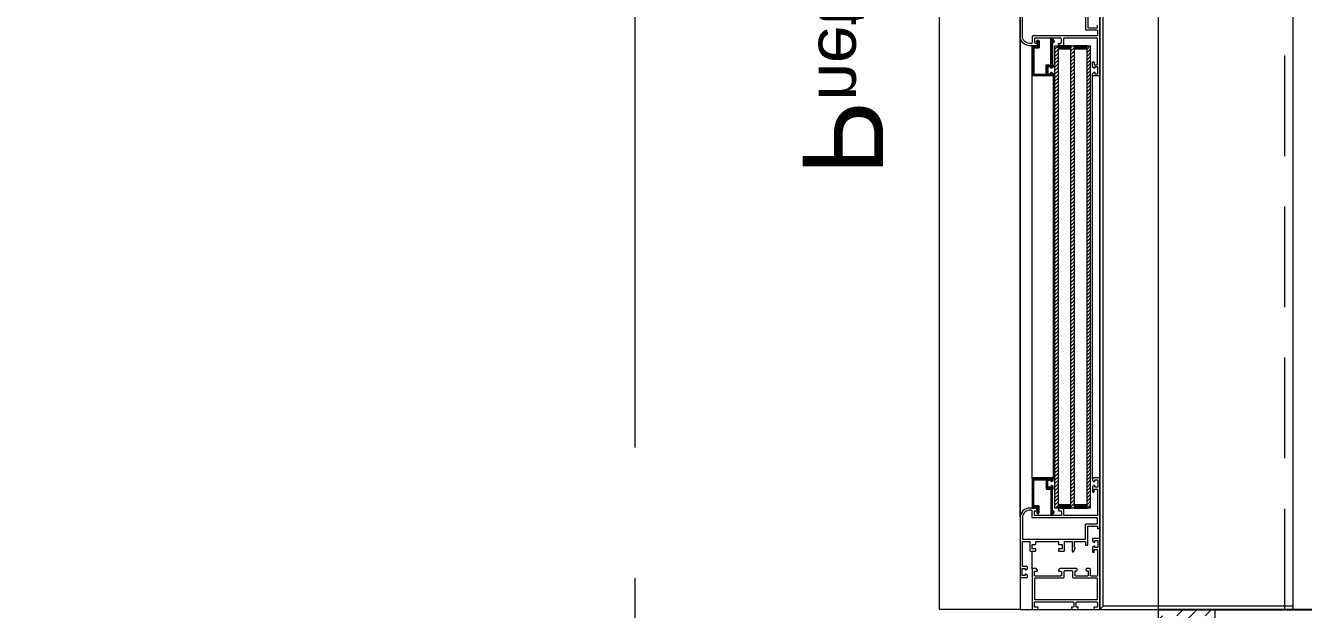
# Model space of a CAD drawing. Header units: centimetres. Extents: x 105417 to 110818, y -55119 to -48326.
# Drawn here: x 109503.6 to 109662.4, y -53342.5 to -53270 of the extents above; entities that cross this region are included whole.
import ezdxf

# ---------------------------------------------------------------- set-up
doc = ezdxf.new("R2010")
doc.units = ezdxf.units.CM
doc.header["$LTSCALE"] = 50
doc.header["$MEASUREMENT"] = 0
doc.linetypes.add('AXES', pattern=[2, 1.25, -0.25, 0.25, -0.25])
doc.linetypes.add('CACHE', pattern=[0.375, 0.25, -0.125])
doc.layers.get('0').update_dxf_attribs({"color": 8})
for name, color, linetype in [('AXES', 10, 'AXES'), ('BORD', 5, 'Continuous'), ('COTE 50ème', 1, 'Continuous')]:
    doc.layers.add(name, color=color, linetype=linetype)
for name, color, linetype, lineweight in [('CONSOLE ISOL.', 214, 'Continuous', 15), ('ISOLATION', 252, 'Continuous', 0), ('MACONNERIE COUPE', 7, 'Continuous', 30), ('WINDOWS', 21, 'Continuous', 5)]:
    doc.layers.add(name, color=color, linetype=linetype, lineweight=lineweight)
doc.styles.add('GENERATED_STYLE_1', font='arial.ttf')
doc.styles.add('RS_TXT_50', font='arial.ttf', dxfattribs={"height": 12.5})
doc.dimstyles.new('RS_50CM_LINEAIRE', dxfattribs={"dimscale": 5, "dimtxt": 12.5, "dimasz": 1.5, "dimexe": 1, "dimexo": 2.5, "dimgap": 1, "dimtad": 1, "dimdec": 1, "dimrnd": 0.5, "dimdsep": 46, "dimtxsty": 'RS_TXT_50', "dimblk1": 'ARCHTICK', "dimblk2": 'ARCHTICK', "dimsah": 1, "dimcen": 2.5, "dimdle": 1, "dimclrt": 4, "dimadec": 0, "dimazin": 2, "dimtfac": 1, "dimtdec": 1, "dimtix": 1, "dimtmove": 2, "dimatfit": 3, "dimfxl": 1, "dimtolj": 1, "dimtzin": 0, "dimarcsym": 0})

# ---------------------------------------------------------------- blocks, each defined once
blk = doc.blocks.new('A$Ceb270309')
at = {"layer": 'AXES', "lineweight": 5, "ltscale": 1.3}
blk.add_line((2040, -4150), (2040, -1058.41), dxfattribs=at)
blk = doc.blocks.new('DRITARE POS 3')
at = {"layer": 'WINDOWS'}
h = blk.add_hatch(dxfattribs=at)
h.set_pattern_fill('ANSI31', color=140, scale=2.5, angle=450)
h.set_pattern_definition([(135, (-46708.9128, -43842.58123), (-0.2209708691, -0.2209708691), [])])
h.paths.add_polyline_path([(-8.71, -90.15), (-8.71, -147.54), (-8.31, -147.54), (-8.31, -90.15)])
h.paths.add_polyline_path([(-6.71, -90.15), (-6.71, -147.54), (-6.31, -147.54), (-6.31, -90.15)])
h.paths.add_polyline_path([(-4.71, -90.15), (-4.71, -147.53), (-4.31, -147.53), (-4.31, -90.15)])
at = {"layer": 'WINDOWS', "transparency": 33554559}
h = blk.add_hatch(dxfattribs=at)
h.set_pattern_fill('ANSI31', color=140, angle=450)
h.set_pattern_definition([(135, (-46708.90849, -43859.58123), (-0.08838834765, -0.08838834765), [])])
h.paths.add_polyline_path([(-6.71, -147.54), (-8.31, -147.54), (-8.31, -147.14), (-6.71, -147.14)])
h.paths.add_polyline_path([(-4.71, -147.54), (-6.31, -147.54), (-6.31, -147.14), (-4.71, -147.14)])
h.paths.add_polyline_path([(-6.71, -90.55), (-8.31, -90.55), (-8.31, -90.15), (-6.71, -90.15)])
h.paths.add_polyline_path([(-4.71, -90.55), (-6.31, -90.55), (-6.31, -90.15), (-4.71, -90.15)])
h = blk.add_hatch(dxfattribs=at)
h.set_pattern_fill('ANSI31', color=256, angle=450)
h.set_pattern_definition([(135, (-46708.70849, -43842.58123), (-0.08838834765, -0.08838834765), [])])
h.paths.add_polyline_path([(-1.49, -90.21), (-1.49, -90.16), (-1.74, -90.16), (-1.74, -90.21), (-2.09, -90.21, -0.414214), (-2.15, -90.16), (-2.15, -89.79, -0.247394), (-2.12, -89.74, 1.657435), (-2.37, -89.61), (-2.37, -90.35, 0.414214), (-2.28, -90.44), (-1.81, -90.44, -0.414214), (-1.72, -90.53), (-1.72, -93.57, -0.414214), (-1.81, -93.67), (-3.16, -93.67, -0.414214), (-3.22, -93.61), (-3.22, -92.6, 0.414214), (-3.31, -92.51), (-3.76, -92.51, -0.414214), (-3.81, -92.45), (-3.81, -89.32, 0.737396), (-3.98, -89.27), (-4.23, -89.62, 0.603122), (-4.15, -89.77), (-4.07, -89.77, -0.414214), (-4.02, -89.82), (-4.02, -92.51), (-4.06, -92.51, 0.414214), (-4.11, -92.57), (-4.11, -92.77, 0.250765), (-4.09, -92.82), (-3.92, -92.95, 0.599022), (-3.83, -92.9), (-3.83, -92.83, -0.414214), (-3.78, -92.77), (-3.51, -92.77, -0.414214), (-3.46, -92.83), (-3.46, -93.57, -0.414214), (-3.51, -93.63), (-3.78, -93.63, -0.414214), (-3.83, -93.57), (-3.83, -93.5, 0.599022), (-3.92, -93.45), (-4.09, -93.58, 0.250765), (-4.11, -93.63), (-4.11, -93.84, 0.414214), (-4.06, -93.89), (-1.55, -93.89, 0.414214), (-1.49, -93.84)])
h = blk.add_hatch(dxfattribs=at)
h.set_pattern_fill('ANSI31', color=256, angle=450)
h.set_pattern_definition([(135, (-46708.71279, -43842.58135), (-0.08838834765, -0.08838834765), [])])
h.paths.add_polyline_path([(-1.72, -147.16, -0.414214), (-1.81, -147.25), (-2.28, -147.25, 0.414214), (-2.37, -147.34), (-2.37, -148.08, 1.835735), (-2.15, -147.94), (-2.15, -147.47), (-1.74, -147.47), (-1.5, -147.53), (-1.5, -143.85, 0.414214), (-1.55, -143.8), (-4.06, -143.8, 0.414214), (-4.12, -143.85), (-4.12, -144.06, 0.250765), (-4.09, -144.1), (-3.92, -144.24, 0.599022), (-3.84, -144.19), (-3.84, -144.06), (-3.46, -144.06), (-3.46, -144.92), (-3.84, -144.92), (-3.84, -144.79, 0.649779), (-3.93, -144.74), (-4.1, -144.88, 0.212283), (-4.12, -144.92), (-4.12, -145.12, 0.414214), (-4.06, -145.18), (-4.02, -145.18), (-4.02, -147.92), (-4.15, -147.92, 0.603122), (-4.23, -148.07), (-3.99, -148.42, 0.737396), (-3.82, -148.37), (-3.82, -145.18), (-3.31, -145.18, 0.414214), (-3.22, -145.08), (-3.22, -144.02), (-1.81, -144.02, -0.414214), (-1.72, -144.11)])
at = {"layer": 'WINDOWS', "color": 165, "linetype": 'CACHE'}
blk.add_line((-32.9, -160.11), (-32.9, 0), dxfattribs=at)
at = {"layer": 'WINDOWS'}
for p, q in [((-0.01, -148.63), (0, -88.98)), ((-9.89, -143.83), (-9.89, -93.83)), ((-9, -143.85), (-9, -93.83)), ((-4.11, -93.84), (-4.12, -143.85)), ((-1.5, -143.85), (-1.49, -93.84)), ((-9.9, -151.38), (-9.9, -150)), ((-1.5, -155.12), (-1.5, -152.86))]:
    blk.add_line(p, q, dxfattribs=at)
at = {"layer": 'WINDOWS', "color": 165}
for points in [[(-9.9, 0), (-9.9, -160.11), (-33.9, -160.11), (-33.9, 0)], [(-10.3, -159.71), (-10.3, -0.4), (-9.9, 0), (-9.9, -160.11)], [(0, 0), (0, -160.11), (10, -160.11), (10, 0)], [(-9.9, -160.11), (-33.9, -160.11), (-33.9, -159.71), (-10.3, -159.71)]]:
    blk.add_lwpolyline(points, close=True, dxfattribs=at)
at = {"layer": 'WINDOWS'}
for points in [[(-9.9, -160.11), (-9.9, 0), (0, 0), (0, -160.11)], [(-1.78, -158.84), (-1.83, -158.9), (-9.56, -158.9), (-9.62, -158.84), (-9.62, -156.3), (-9.56, -156.25), (-6.63, -156.25), (-6.54, -156.15), (-6.54, -155.41), (-6.44, -155.31), (-5.51, -155.31), (-5.42, -155.41), (-5.42, -156.15), (-5.32, -156.25), (-1.83, -156.25), (-1.78, -156.3)]]:
    blk.add_lwpolyline(points, close=True, dxfattribs=at)
for points in [[(-8.4, -85.6), (-8.4, -87.82, -0.414214), (-8.49, -87.91), (-9.56, -87.91, -0.414214), (-9.61, -87.86), (-9.61, -87.65, 0.414214), (-9.67, -87.6)], [(-9.84, -87.6, 0.414214), (-9.89, -87.65), (-9.89, -93.83, 0.414214), (-9.84, -93.89), (-9.05, -93.89, 0.414214), (-9, -93.83), (-9, -93.63, 0.250765), (-9.02, -93.58), (-9.19, -93.45, 0.599022), (-9.28, -93.5), (-9.28, -93.59, -0.414214), (-9.33, -93.64), (-9.59, -93.64, -0.414214), (-9.65, -93.59), (-9.65, -92.8, -0.414214), (-9.59, -92.75), (-9.33, -92.75, -0.414214), (-9.28, -92.8), (-9.28, -92.9, 0.599022), (-9.19, -92.94), (-9.02, -92.81, 0.250765), (-9, -92.77), (-9, -92.19, 0.414214), (-9.05, -92.13), (-9.15, -92.13, 0.414214), (-9.2, -92.19), (-9.2, -92.45, -0.414214), (-9.26, -92.51), (-9.56, -92.51, -0.414214), (-9.61, -92.45), (-9.61, -89.28, -0.414214), (-9.56, -89.22), (-5.47, -89.22, -0.414214), (-5.41, -89.28), (-5.41, -90.1, 0.414214), (-5.36, -90.15), (-4.97, -90.15, 0.198912), (-4.93, -90.14), (-4.78, -89.98, 0.198912), (-4.76, -89.94), (-4.76, -89.87, 0.414214), (-4.82, -89.82), (-5.04, -89.82, -0.414214), (-5.13, -89.72), (-5.13, -89.31, -0.414214), (-5.04, -89.22), (-1.87, -89.22, -0.414214), (-1.77, -89.31), (-1.77, -89.72, -0.414214), (-1.87, -89.82), (-2.09, -89.82, 0.414214), (-2.15, -89.87), (-2.15, -89.94, 0.198912), (-2.13, -89.98), (-1.98, -90.14, 0.198912), (-1.94, -90.15), (-1.21, -90.15, 0.414214), (0, -88.94), (0, -81.59, 0.414214)]]:
    blk.add_lwpolyline(points, format="xyb", dxfattribs=at)
for points in [[(-1.49, -89.78, 0.414214), (-1.4, -89.87), (-1.18, -89.87), (-1.18, -89.87, 0.414214), (-0.28, -88.94), (-0.28, -86.35, 0.414214), (-0.34, -86.29), (-8.06, -86.29, 0.414214), (-8.12, -86.35), (-8.12, -88.1, -0.414214), (-8.21, -88.19), (-9.52, -88.19, 0.414214), (-9.61, -88.29), (-9.61, -88.85, 0.414214), (-9.52, -88.94), (-1.59, -88.94, -0.414214), (-1.49, -89.03)], [(-1.74, -90.21), (-2.09, -90.21, -0.414214), (-2.15, -90.16), (-2.15, -89.79, -0.247394), (-2.12, -89.74, 1.657435), (-2.37, -89.61), (-2.37, -90.35, 0.414214), (-2.28, -90.44), (-1.81, -90.44, -0.414214), (-1.72, -90.53), (-1.72, -93.57, -0.414214), (-1.81, -93.67), (-3.16, -93.67, -0.414214), (-3.22, -93.61), (-3.22, -92.6, 0.414214), (-3.31, -92.51), (-3.76, -92.51, -0.414214), (-3.81, -92.45), (-3.81, -89.32, 0.737396), (-3.98, -89.27), (-4.23, -89.62, 0.603122), (-4.15, -89.77), (-4.07, -89.77, -0.414214), (-4.02, -89.82), (-4.02, -92.51), (-4.06, -92.51, 0.414214), (-4.11, -92.57), (-4.11, -92.77, 0.250765), (-4.09, -92.82), (-3.92, -92.95, 0.599022), (-3.83, -92.9), (-3.83, -92.83, -0.414214), (-3.78, -92.77), (-3.51, -92.77, -0.414214), (-3.46, -92.83), (-3.46, -93.57, -0.414214), (-3.51, -93.63), (-3.78, -93.63, -0.414214), (-3.83, -93.57), (-3.83, -93.5, 0.599022), (-3.92, -93.45), (-4.09, -93.58, 0.250765), (-4.11, -93.63), (-4.11, -93.84, 0.414214), (-4.06, -93.89), (-1.55, -93.89, 0.414214), (-1.49, -93.84), (-1.49, -90.21), (-1.49, -90.16), (-1.74, -90.16)], [(0, -156.1, -0.414214), (-0.06, -156.15), (-0.84, -156.15, -0.414214), (-0.9, -156.1), (-0.9, -155.89, -0.250765), (-0.88, -155.85), (-0.71, -155.72, -0.599022), (-0.62, -155.76), (-0.62, -155.86, 0.414214), (-0.56, -155.91), (-0.3, -155.91, 0.414214), (-0.25, -155.86), (-0.25, -155.07, 0.414214), (-0.3, -155.02), (-0.56, -155.02, 0.414214), (-0.62, -155.07), (-0.62, -155.16, -0.599022), (-0.71, -155.21), (-0.88, -155.08, -0.250765), (-0.9, -155.03), (-0.9, -154.83, -0.414214), (-0.84, -154.77), (-0.34, -154.77, 0.414214), (-0.28, -154.72), (-0.28, -151.77, 0.414214), (-0.38, -151.67), (-1.12, -151.67, 0.414214), (-1.22, -151.77), (-1.22, -152.79, -0.414214), (-1.31, -152.89), (-1.87, -152.89, -0.414214), (-1.96, -152.79), (-1.96, -152.66, -0.414214), (-1.91, -152.61), (-1.55, -152.61, 0.414214), (-1.5, -152.55), (-1.5, -152.1, 0.414214), (-1.55, -152.05), (-1.91, -152.05, -0.414214), (-1.96, -151.99), (-1.96, -151.73, 0.414214), (-2.02, -151.67), (-4.71, -151.67, 0.414214), (-4.76, -151.73), (-4.76, -151.99, -0.414214), (-4.82, -152.05), (-5.17, -152.05, 0.414214), (-5.23, -152.1), (-5.23, -152.55, 0.414214), (-5.17, -152.61), (-4.82, -152.61, -0.414214), (-4.76, -152.66), (-4.76, -152.79, -0.414214), (-4.86, -152.89), (-5.42, -152.89, -0.414214), (-5.51, -152.79), (-5.51, -151.77, 0.414214), (-5.6, -151.67), (-6.39, -151.67, 0.414214), (-6.48, -151.77), (-6.48, -152.89, -0.809546), (-6.66, -152.93), (-6.85, -152.5, -0.543142), (-6.8, -152.42, 0.414214), (-6.74, -152.36), (-6.74, -151.77, 0.414214), (-6.84, -151.67), (-8.07, -151.67, 0.414214), (-8.12, -151.73), (-8.12, -152.08, -0.414214), (-8.18, -152.14), (-8.35, -152.14, -0.414214), (-8.4, -152.08), (-8.4, -149.86, 0.414214), (-8.5, -149.77), (-9.56, -149.77, 0.414214), (-9.62, -149.83), (-9.62, -150.03, -0.414214), (-9.67, -150.09), (-9.84, -150.09, -0.414214), (-9.9, -150.03), (-9.9, -143.85, -0.414214), (-9.84, -143.8), (-9.06, -143.8, -0.414214), (-9, -143.85), (-9, -144.06, -0.250765), (-9.03, -144.1), (-9.19, -144.24, -0.599022), (-9.28, -144.19), (-9.28, -144.1, 0.414214), (-9.34, -144.04), (-9.6, -144.04, 0.414214), (-9.65, -144.1), (-9.65, -144.88, 0.414214), (-9.6, -144.94), (-9.34, -144.94, 0.414214), (-9.28, -144.88), (-9.28, -144.79, -0.599022), (-9.19, -144.74), (-9.03, -144.87, -0.250765), (-9, -144.92), (-9, -145.5, -0.414214), (-9.06, -145.55), (-9.15, -145.55, -0.414214), (-9.21, -145.5), (-9.21, -145.23, 0.414214), (-9.26, -145.18), (-9.56, -145.18, 0.414214), (-9.62, -145.23), (-9.62, -148.41, 0.414214), (-9.56, -148.46), (-5.47, -148.46, 0.414214), (-5.42, -148.41), (-5.42, -147.59, -0.414214), (-5.36, -147.53), (-4.97, -147.53, -0.198912), (-4.93, -147.55), (-4.78, -147.7, -0.198912), (-4.76, -147.74), (-4.76, -147.81, -0.414214), (-4.82, -147.87), (-5.04, -147.87, 0.414214), (-5.14, -147.96), (-5.14, -148.37, 0.414214), (-5.04, -148.46), (-1.87, -148.46, 0.414214), (-1.78, -148.37), (-1.78, -147.96, 0.414214), (-1.87, -147.87), (-2.09, -147.87, -0.414214), (-2.15, -147.81), (-2.15, -147.74, -0.198912), (-2.13, -147.7), (-1.98, -147.55, -0.198912), (-1.94, -147.53), (-1.22, -147.53, -0.414214), (0, -148.74)], [(-1.74, -147.47), (-2.09, -147.47, 0.414214), (-2.15, -147.53), (-2.15, -147.9, 0.247394), (-2.13, -147.95, -1.657435), (-2.37, -148.08), (-2.37, -147.34, -0.414214), (-2.28, -147.25), (-1.81, -147.25, 0.414214), (-1.72, -147.16), (-1.72, -144.11, 0.414214), (-1.81, -144.02), (-3.16, -144.02, 0.414214), (-3.22, -144.08), (-3.22, -145.08, -0.414214), (-3.31, -145.18), (-3.76, -145.18, 0.414214), (-3.82, -145.23), (-3.82, -148.37, -0.737396), (-3.99, -148.42), (-4.23, -148.07, -0.603122), (-4.15, -147.92), (-4.08, -147.92, 0.414214), (-4.02, -147.87), (-4.02, -145.18), (-4.06, -145.18, -0.414214), (-4.12, -145.12), (-4.12, -144.92, -0.250765), (-4.09, -144.87), (-3.92, -144.74, -0.599022), (-3.84, -144.79), (-3.84, -144.86, 0.414214), (-3.78, -144.92), (-3.52, -144.92, 0.414214), (-3.46, -144.86), (-3.46, -144.11, 0.414214), (-3.52, -144.06), (-3.78, -144.06, 0.414214), (-3.84, -144.11), (-3.84, -144.19, -0.599022), (-3.92, -144.24), (-4.09, -144.1, -0.250765), (-4.12, -144.06), (-4.12, -143.85, -0.414214), (-4.06, -143.8), (-1.55, -143.8, -0.414214), (-1.5, -143.85), (-1.5, -147.47), (-1.5, -147.53), (-1.74, -147.53)], [(-1.5, -147.9, -0.414214), (-1.4, -147.81), (-1.18, -147.81), (-1.18, -147.81, -0.414214), (-0.28, -148.74), (-0.28, -151.34, -0.414214), (-0.34, -151.39), (-8.07, -151.39, -0.414214), (-8.12, -151.34), (-8.12, -149.58, 0.414214), (-8.22, -149.49), (-9.52, -149.49, -0.414214), (-9.62, -149.4), (-9.62, -148.84, -0.414214), (-9.52, -148.74), (-1.59, -148.74, 0.414214), (-1.5, -148.65)], [(-7.08, -155.11), (-7.02, -155.05, -0.198912), (-6.98, -155.03), (-4.97, -155.03, -0.198912), (-4.93, -155.05), (-4.78, -155.2, -0.198912), (-4.76, -155.24), (-4.76, -155.31, -0.414214), (-4.82, -155.37), (-5.01, -155.37, 0.340481), (-5.14, -155.46), (-5.14, -155.87, 0.414214), (-5.04, -155.97), (-1.87, -155.97, 0.414214), (-1.78, -155.87), (-1.78, -155.46, 0.414214), (-1.87, -155.37), (-2.09, -155.37, -0.414214), (-2.15, -155.31), (-2.15, -155.24, -0.198912), (-2.13, -155.2), (-1.98, -155.05, -0.198912), (-1.94, -155.03), (-1.55, -155.03, -0.414214), (-1.5, -155.09), (-1.5, -160.06, -0.414214), (-1.55, -160.11), (-2.13, -160.11, -0.322823), (-2.19, -160.07), (-2.24, -159.91, -0.511918), (-2.19, -159.83), (-1.87, -159.83, 0.414214), (-1.78, -159.74), (-1.78, -159.27, 0.414214), (-1.87, -159.18), (-6.57, -159.18, 0.414214), (-6.67, -159.27), (-6.67, -159.74, 0.414214), (-6.57, -159.83), (-6.44, -159.83, -0.511918), (-6.39, -159.91), (-6.45, -160.07, -0.322823), (-6.5, -160.11), (-7.12, -160.11, -0.322823), (-7.17, -160.07), (-7.23, -159.91, -0.511918), (-7.17, -159.83), (-7.04, -159.83, 0.414214), (-6.95, -159.74), (-6.95, -159.27, 0.414214), (-7.04, -159.18), (-9.52, -159.18, 0.414214), (-9.62, -159.27), (-9.62, -159.74, 0.414214), (-9.52, -159.83), (-9.21, -159.83, -0.511918), (-9.15, -159.91), (-9.21, -160.07, -0.322823), (-9.26, -160.11), (-9.84, -160.11, -0.414214), (-9.9, -160.06), (-9.9, -151.36, -0.414214), (-9.84, -151.3), (-9.06, -151.3, -0.414214), (-9, -151.36), (-9, -151.6, -0.250765), (-9.03, -151.65), (-9.19, -151.76, -0.599022), (-9.28, -151.71), (-9.28, -151.6, 0.414214), (-9.34, -151.54), (-9.6, -151.54, 0.414214), (-9.65, -151.6), (-9.65, -152.38, 0.414214), (-9.6, -152.44), (-9.34, -152.44, 0.414214), (-9.28, -152.38), (-9.28, -152.31, -0.599022), (-9.19, -152.26), (-9.03, -152.37, -0.250765), (-9, -152.42), (-9, -152.95, -1), (-9.21, -152.95), (-9.21, -152.74, 0.414214), (-9.26, -152.68), (-9.56, -152.68, 0.414214), (-9.62, -152.74), (-9.62, -155.91, 0.414214), (-9.56, -155.97), (-8.83, -155.97, 0.414214), (-8.74, -155.87), (-8.74, -155.22, -0.414214), (-8.55, -155.03), (-8.3, -155.03, -0.198912), (-8.26, -155.05), (-8.2, -155.11, -0.198912), (-8.18, -155.15), (-8.18, -155.26, -0.414214), (-8.24, -155.31), (-8.4, -155.31, 0.414214), (-8.46, -155.37), (-8.46, -155.87, 0.414214), (-8.37, -155.97), (-6.91, -155.97, 0.414214), (-6.82, -155.87), (-6.82, -155.37, 0.414214), (-6.87, -155.31), (-7.04, -155.31, -0.414214), (-7.1, -155.26), (-7.1, -155.15, -0.198912)]]:
    blk.add_lwpolyline(points, format="xyb", close=True, dxfattribs=at)
at = {"layer": 'WINDOWS', "color": 140}
for points in [[(-8.71, -90.15), (-8.71, -147.54), (-8.31, -147.54), (-8.31, -90.15)], [(-6.71, -90.55), (-8.31, -90.55), (-8.31, -90.15), (-6.71, -90.15)], [(-6.71, -90.15), (-6.71, -147.54), (-6.31, -147.54), (-6.31, -90.15)], [(-4.71, -90.55), (-6.31, -90.55), (-6.31, -90.15), (-4.71, -90.15)], [(-4.71, -90.15), (-4.71, -147.53), (-4.31, -147.53), (-4.31, -90.15)], [(-6.71, -147.54), (-8.31, -147.54), (-8.31, -147.14), (-6.71, -147.14)], [(-4.71, -147.54), (-6.31, -147.54), (-6.31, -147.14), (-4.71, -147.14)]]:
    blk.add_lwpolyline(points, close=True, dxfattribs=at)
at = {"layer": 'WINDOWS', "color": 165, "insert": (27.15, -106.27), "char_height": 10, "attachment_point": 7, "rotation": 90, "style": 'GENERATED_STYLE_1'}
blk.add_mtext('\\A1;\\pt0;P{\\H0.6x;neto}= 0', dxfattribs=at)
blk = doc.blocks.new('_ArchTick')
at = {"color": 0, "linetype": 'ByBlock', "const_width": 0.15}
blk.add_lwpolyline([(-0.5, -0.5), (0.5, 0.5)], dxfattribs=at)
blk = doc.blocks.new('*D1137')
at = {"layer": 'COTE 50ème', "color": 0, "lineweight": -2, "ltscale": 0.5, "transparency": 16777216}
for p, q in [((109804.15, -53502.36), (109804.15, -53337.47)), ((109644.35, -53342.47), (109809.15, -53342.47)), ((109652.45, -53497.36), (109809.15, -53497.36))]:
    blk.add_line(p, q, dxfattribs=at)
at = {"layer": 'Defpoints', "color": 0, "ltscale": 0.5, "transparency": 16777216}
for p in [(109631.85, -53342.47), (109804.15, -53342.47), (109639.95, -53497.36)]:
    blk.add_point(p, dxfattribs=at)
at = {"layer": 'COTE 50ème', "color": 0, "lineweight": -2, "ltscale": 0.5, "transparency": 16777216, "xscale": 7.5, "yscale": 7.5, "zscale": 7.5}
for p, rotation in [((109804.15, -53342.47), 90), ((109804.15, -53497.36), 270)]:
    blk.add_blockref('_ArchTick', p, dxfattribs=dict(at, rotation=rotation))
at = {"layer": 'COTE 50ème', "color": 4, "ltscale": 0.5, "transparency": 16777216, "insert": (109792.77, -53419.92), "char_height": 12.5, "attachment_point": 5, "rotation": 90, "style": 'RS_TXT_50'}
blk.add_mtext('\\A1;155', dxfattribs=at)
blk = doc.blocks.new('*D1138')
at = {"layer": 'COTE 50ème', "color": 0, "lineweight": -2, "ltscale": 0.5, "transparency": 16777216}
for p, q in [((109804.15, -53347.47), (109804.15, -53177.36)), ((109641.43, -53182.36), (109809.15, -53182.36)), ((109644.35, -53342.47), (109809.15, -53342.47))]:
    blk.add_line(p, q, dxfattribs=at)
at = {"layer": 'Defpoints', "color": 0, "ltscale": 0.5, "transparency": 16777216}
for p in [(109628.93, -53182.36), (109804.15, -53182.36), (109631.85, -53342.47)]:
    blk.add_point(p, dxfattribs=at)
at = {"layer": 'COTE 50ème', "color": 0, "lineweight": -2, "ltscale": 0.5, "transparency": 16777216, "xscale": 7.5, "yscale": 7.5, "zscale": 7.5}
for p, rotation in [((109804.15, -53182.36), 90), ((109804.15, -53342.47), 270)]:
    blk.add_blockref('_ArchTick', p, dxfattribs=dict(at, rotation=rotation))
at = {"layer": 'COTE 50ème', "color": 4, "ltscale": 0.5, "transparency": 16777216, "insert": (109792.77, -53262.42), "char_height": 12.5, "attachment_point": 5, "rotation": 90, "style": 'RS_TXT_50'}
blk.add_mtext('\\A1;160', dxfattribs=at)
blk = doc.blocks.new('*D1150')
at = {"layer": 'COTE 50ème', "color": 0, "lineweight": -2, "ltscale": 0.5, "transparency": 16777216}
for p, q in [((109835.41, -52457.36), (109835.41, -53767.36)), ((109756.85, -52462.36), (109840.41, -52462.36)), ((109656.85, -53762.36), (109840.41, -53762.36))]:
    blk.add_line(p, q, dxfattribs=at)
at = {"layer": 'Defpoints', "color": 0, "ltscale": 0.5, "transparency": 16777216}
for p in [(109744.35, -52462.36), (109644.35, -53762.36), (109835.41, -53762.36)]:
    blk.add_point(p, dxfattribs=at)
at = {"layer": 'COTE 50ème', "color": 0, "lineweight": -2, "ltscale": 0.5, "transparency": 16777216, "xscale": 7.5, "yscale": 7.5, "zscale": 7.5}
for p, rotation in [((109835.41, -52462.36), 90), ((109835.41, -53762.36), 270)]:
    blk.add_blockref('_ArchTick', p, dxfattribs=dict(at, rotation=rotation))
at = {"layer": 'COTE 50ème', "color": 4, "ltscale": 0.5, "transparency": 16777216, "insert": (109824.03, -53112.36), "char_height": 12.5, "attachment_point": 5, "rotation": 90, "style": 'RS_TXT_50'}
blk.add_mtext('\\A1;1300', dxfattribs=at)
blk = doc.blocks.new('*D1152')
at = {"layer": 'COTE 50ème', "color": 0, "lineweight": -2, "ltscale": 0.5, "transparency": 16777216}
for p, q in [((109869.2, -54127.36), (109869.2, -52052.36)), ((109656.85, -52057.36), (109874.2, -52057.36)), ((108886.85, -54122.36), (109874.2, -54122.36))]:
    blk.add_line(p, q, dxfattribs=at)
at = {"layer": 'Defpoints', "color": 0, "ltscale": 0.5, "transparency": 16777216}
for p in [(109644.35, -52057.36), (109869.2, -52057.36), (108874.35, -54122.36)]:
    blk.add_point(p, dxfattribs=at)
at = {"layer": 'COTE 50ème', "color": 0, "lineweight": -2, "ltscale": 0.5, "transparency": 16777216, "xscale": 7.5, "yscale": 7.5, "zscale": 7.5}
for p, rotation in [((109869.2, -52057.36), 90), ((109869.2, -54122.36), 270)]:
    blk.add_blockref('_ArchTick', p, dxfattribs=dict(at, rotation=rotation))
at = {"layer": 'COTE 50ème', "color": 4, "ltscale": 0.5, "transparency": 16777216, "insert": (109857.82, -53089.86), "char_height": 12.5, "attachment_point": 5, "rotation": 90, "style": 'RS_TXT_50'}
blk.add_mtext('\\A1;2065', dxfattribs=at)
blk = doc.blocks.new('*D1332')
at = {"layer": 'COTE 50ème', "color": 0, "lineweight": -2, "ltscale": 0.5, "transparency": 16777216}
for p, q in [((109458.01, -53402.36), (109458.01, -52812.36)), ((109469.33, -52817.36), (109453.01, -52817.36)), ((109501.85, -53397.36), (109453.01, -53397.36))]:
    blk.add_line(p, q, dxfattribs=at)
at = {"layer": 'Defpoints', "color": 0, "ltscale": 0.5, "transparency": 16777216}
for p in [(109458.01, -52817.36), (109481.83, -52817.36), (109514.35, -53397.36)]:
    blk.add_point(p, dxfattribs=at)
at = {"layer": 'COTE 50ème', "color": 0, "lineweight": -2, "ltscale": 0.5, "transparency": 16777216, "xscale": 7.5, "yscale": 7.5, "zscale": 7.5}
for p, rotation in [((109458.01, -52817.36), 90), ((109458.01, -53397.36), 270)]:
    blk.add_blockref('_ArchTick', p, dxfattribs=dict(at, rotation=rotation))
at = {"layer": 'COTE 50ème', "color": 4, "ltscale": 0.5, "transparency": 16777216, "insert": (109446.62, -53107.36), "char_height": 12.5, "attachment_point": 5, "rotation": 90, "style": 'RS_TXT_50'}
blk.add_mtext('\\A1;580', dxfattribs=at)

msp = doc.modelspace()

# ---------------------------------------------------------------- hatches: boundary and pattern name
at = {"layer": 'ISOLATION', "transparency": 33554687}
h = msp.add_hatch(dxfattribs=at)
h.set_pattern_fill('INSUL', color=256, scale=10, angle=45)
h.paths.add_polyline_path([(109644.35, -53342.47), (109651.35, -53342.47), (109651.35, -53504.36), (109612.35, -53504.36), (109612.35, -53429.36), (109514.35, -53429.36), (109514.35, -53422.36), (109619.35, -53422.36), (109619.35, -53497.36), (109644.35, -53497.36)])

# ---------------------------------------------------------------- linework, layer by layer
at = {"layer": 'BORD', "lineweight": 5, "ltscale": 0.5}
msp.add_lwpolyline([(109644.35, -52057.36), (107444.35, -52057.36), (107444.35, -52122.36), (107344.35, -52122.36), (107344.35, -52462.36), (107444.35, -52462.36), (107444.35, -53762.36), (107574.35, -53762.36), (107574.35, -53962.36), (108214.35, -53962.36), (108214.35, -54122.36), (108874.35, -54122.36), (108874.35, -53962.36), (109514.24, -53962.36), (109514.24, -53762.36), (109644.35, -53762.36), (109644.35, -52462.36), (109744.35, -52462.36), (109744.35, -52122.36), (109644.35, -52122.36)], close=True, dxfattribs=at)
at = {"layer": 'CONSOLE ISOL.', "lineweight": 5, "ltscale": 0.5}
msp.add_lwpolyline([(108544.35, -53272.36), (108544.35, -54122.36), (108874.35, -54122.36), (108874.35, -53962.36), (109514.24, -53962.36), (109514.24, -53762.36), (109644.35, -53762.36), (109644.35, -52462.36), (109744.35, -52462.36), (109744.35, -52122.36), (109644.35, -52122.36), (109644.35, -52057.36), (108691.85, -52057.36), (108691.85, -52552.36), (108774.35, -52552.36), (108774.35, -52797.36), (108809.35, -52797.36), (108809.35, -53272.36)], close=True, dxfattribs=at)
at = {"layer": 'ISOLATION', "ltscale": 0.5}
msp.add_lwpolyline([(109644.35, -53342.47), (109651.35, -53342.47), (109651.35, -53504.36), (109612.35, -53504.36), (109612.35, -53429.36), (109514.35, -53429.36), (109514.35, -53422.36), (109619.35, -53422.36), (109619.35, -53497.36), (109644.35, -53497.36)], close=True, dxfattribs=at)

# ---------------------------------------------------------------- block references
at = {"lineweight": 5, "xscale": -1}
msp.add_blockref('DRITARE POS 3', (109627.17, -53182.36), dxfattribs=at)
at = {"layer": 'MACONNERIE COUPE', "lineweight": 5, "ltscale": 0.5}
msp.add_blockref('A$Ceb270309', (107539.35, -50862.36), dxfattribs=at)

# ---------------------------------------------------------------- dimensions: what is measured, and where the dimension line sits
at = {"layer": 'COTE 50ème', "ltscale": 0.5}
for base, p1, p2, picture, middle in [((109869.2, -52057.36), (108874.35, -54122.36), (109644.35, -52057.36), '*D1152', (109857.82, -53089.86)), ((109835.41, -53762.36), (109744.35, -52462.36), (109644.35, -53762.36), '*D1150', (109824.03, -53112.36)), ((109458.01, -52817.36), (109514.35, -53397.36), (109481.83, -52817.36), '*D1332', (109446.62, -53107.36)), ((109804.15, -53182.36), (109631.85, -53342.47), (109628.93, -53182.36), '*D1138', (109792.77, -53262.42)), ((109804.15, -53342.47), (109639.95, -53497.36), (109631.85, -53342.47), '*D1137', (109792.77, -53419.92))]:
    dim = msp.add_linear_dim(base=base, p1=p1, p2=p2, angle=90, dimstyle='RS_50CM_LINEAIRE', dxfattribs=at)
    dim.commit()
    dim.dimension.update_dxf_attribs({"geometry": picture, "text_midpoint": middle})

doc.saveas('drawing.dxf')
